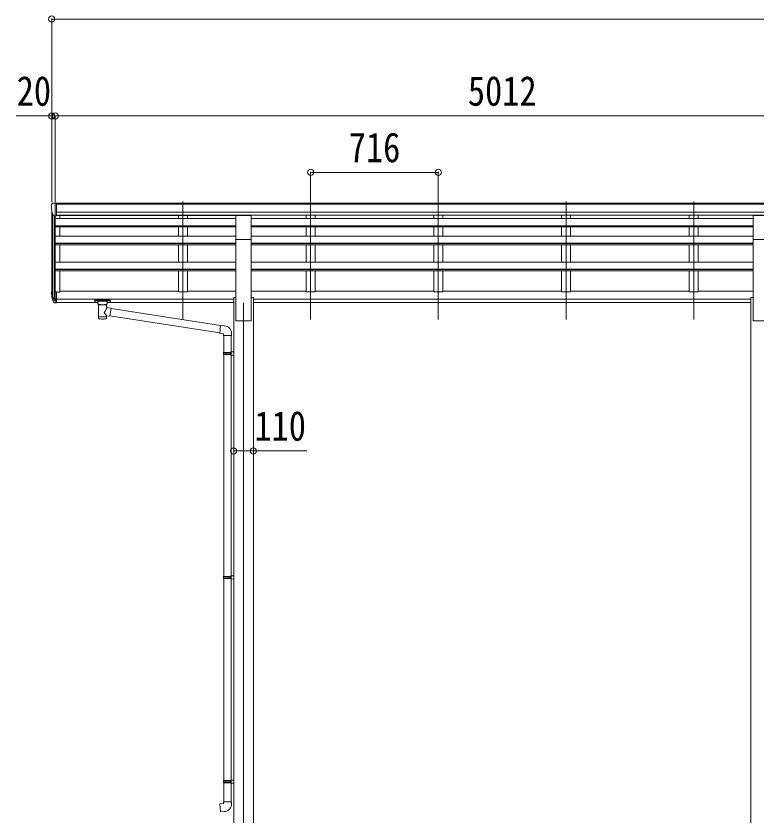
# Model space of a CAD drawing. Units: millimetres at full size. Extents: x -9783 to 9892, y -6828 to 6752.
# Drawn here: x -2660 to 1494, y -3548 to 938 of the extents above; entities that cross this region are included whole.
import ezdxf
from ezdxf.enums import TextEntityAlignment as Align

# ---------------------------------------------------------------- set-up
doc = ezdxf.new("R2010")
doc.units = ezdxf.units.MM
doc.header["$LTSCALE"] = 35
doc.header["$PDMODE"] = 32
doc.header["$PDSIZE"] = 35
for name, color, linetype, lineweight in [('0-1_本体', 4, 'Continuous', 9), ('0-2_部品', 7, 'Continuous', 9), ('0-8_PARTS2', 2, 'Continuous', 9), ('0-A_寸法', 6, 'Continuous', 9)]:
    doc.layers.add(name, color=color, linetype=linetype, lineweight=lineweight)
doc.styles.add('ＭＳ ゴシック', font='')
doc.styles.get('ＭＳ ゴシック').set_extended_font_data('MS Gothic')

msp = doc.modelspace()

# ---------------------------------------------------------------- linework, layer by layer
at = {"layer": '0-1_本体'}
for p, q in [((-2433.88, -112.5), (2555.12, -112.5)), ((-2433.88, -117.86), (2555.12, -117.86)), ((-2460.38, -611.65), (-2460.38, -149.25)), ((-2456.1, -168.05), (-2456.1, -635.92)), ((-2433.88, -161.37), (2565.12, -161.38)), ((-2433.88, -179.05), (2565.12, -179.05)), ((-2446.38, -183.41), (-2446.38, -653.92)), ((-2440.38, -182.88), (-2440.38, -609.48)), ((-1426.88, -197.28), (-2440.38, -197.28)), ((-1426.88, -181.42), (-2433.88, -181.42)), ((-2415.38, -197.28), (-2415.38, -181.42)), ((-1749.38, -181.5), (-1749.38, -197.28)), ((-1699.38, -181.5), (-1699.38, -197.28)), ((1473.12, -197.28), (-1341.88, -197.28)), ((-1033.38, -181.5), (-1033.38, -197.28)), ((-983.38, -181.5), (-983.38, -197.28)), ((-317.38, -181.5), (-317.38, -197.28)), ((-267.38, -181.5), (-267.38, -197.28)), ((398.62, -181.5), (398.62, -197.28)), ((448.62, -181.5), (448.62, -197.28)), ((1114.62, -181.5), (1114.62, -197.28)), ((1164.62, -181.5), (1164.62, -197.28)), ((-2440.38, -238.98), (-1426.88, -238.98)), ((-2440.38, -240.67), (-1426.88, -240.67)), ((-2440.38, -245.07), (-1426.88, -245.07)), ((-2415.38, -296.06), (-2415.38, -245.07)), ((-2415.38, -251.25), (-2415.38, -245.49)), ((-1749.38, -245.07), (-1749.38, -296.05)), ((-1699.38, -245.07), (-1699.38, -296.05)), ((-1341.88, -238.98), (1473.12, -238.98)), ((-1341.88, -240.67), (1473.12, -240.67)), ((-1341.88, -245.07), (1473.12, -245.07)), ((-1033.38, -245.07), (-1033.38, -296.05)), ((-983.38, -245.07), (-983.38, -296.05)), ((-317.38, -245.07), (-317.38, -296.05)), ((-267.38, -245.07), (-267.38, -296.05)), ((398.62, -245.07), (398.62, -296.05)), ((448.62, -245.07), (448.62, -296.05)), ((1114.62, -245.07), (1114.62, -296.05)), ((1164.62, -245.07), (1164.62, -296.05)), ((-2440.38, -296.06), (-1426.88, -296.06)), ((-1341.88, -296.06), (1473.12, -296.06)), ((-2440.38, -336.71), (-1426.88, -336.71)), ((-2440.38, -338.4), (-1426.88, -338.4)), ((-2440.22, -345.12), (-1426.88, -345.12)), ((-2415.38, -442.21), (-2415.38, -345.52)), ((-1749.38, -345.11), (-1749.38, -441.79)), ((-1699.38, -345.11), (-1699.38, -441.79)), ((-1426.88, -770.92), (-1426.88, -315.29)), ((-1341.88, -770.92), (-1341.88, -315.29)), ((-1341.88, -336.71), (1473.12, -336.71)), ((-1341.88, -338.4), (1473.12, -338.4)), ((-1341.88, -345.12), (1473.12, -345.12)), ((-1033.38, -345.11), (-1033.38, -441.79)), ((-983.38, -345.11), (-983.38, -441.79)), ((-317.38, -345.11), (-317.38, -441.79)), ((-267.38, -345.11), (-267.38, -441.79)), ((398.62, -345.11), (398.62, -441.79)), ((448.62, -345.11), (448.62, -441.79)), ((1114.62, -345.11), (1114.62, -441.79)), ((1164.62, -345.11), (1164.62, -441.79)), ((1473.12, -770.92), (1473.12, -315.29)), ((-2440.38, -441.79), (-1426.88, -441.79)), ((-1341.88, -441.79), (1473.12, -441.79)), ((-1426.88, -481.26), (-2440.38, -481.26)), ((-1426.88, -482.94), (-2440.38, -482.94)), ((-1426.88, -491.98), (-2440.38, -491.98)), ((-2415.38, -610.31), (-2415.38, -492.39)), ((-1749.38, -491.98), (-1749.38, -609.9)), ((-1699.38, -491.98), (-1699.38, -609.9)), ((1473.12, -481.26), (-1341.88, -481.26)), ((1473.12, -482.94), (-1341.88, -482.94)), ((1473.12, -491.98), (-1341.88, -491.98)), ((-1033.38, -491.98), (-1033.38, -609.9)), ((-983.38, -491.98), (-983.38, -609.9)), ((-317.38, -491.98), (-317.38, -609.9)), ((-267.38, -491.98), (-267.38, -609.9)), ((398.62, -491.98), (398.62, -609.9)), ((448.62, -491.98), (448.62, -609.9)), ((1114.62, -491.98), (1114.62, -609.9)), ((1164.62, -491.98), (1164.62, -609.9)), ((-2433.88, -610.31), (-2415.38, -610.31)), ((-2415.38, -605.1), (-1749.38, -605.1)), ((-1749.38, -609.9), (-1699.38, -609.9)), ((-1699.38, -605.1), (-1426.88, -605.1)), ((-1341.88, -605.1), (-1033.38, -605.1)), ((-1033.38, -609.9), (-983.38, -609.9)), ((-983.38, -605.1), (-317.38, -605.1)), ((-317.38, -609.9), (-267.38, -609.9)), ((-267.38, -605.1), (398.62, -605.1)), ((398.62, -609.9), (448.62, -609.9)), ((448.62, -605.1), (1114.62, -605.1)), ((1114.62, -609.9), (1164.62, -609.9)), ((1164.62, -605.1), (1473.12, -605.1)), ((-2433.88, -649.4), (-1439.38, -649.4)), ((-2433.88, -650.78), (-1439.38, -650.78)), ((-2433.88, -667.96), (-2202.38, -667.96)), ((-2148.38, -667.96), (-1439.38, -667.96)), ((-1439.38, -640.92), (-1426.88, -640.92)), ((-1439.38, -640.92), (-1439.38, -4120.92)), ((-1341.88, -640.92), (-1329.38, -640.92)), ((-1329.38, -640.92), (-1329.38, -4120.92)), ((-1329.38, -649.4), (1460.62, -649.4)), ((-1329.38, -650.78), (1460.62, -650.78)), ((-1329.38, -667.96), (1460.62, -667.96)), ((1460.62, -640.92), (1473.12, -640.92)), ((1460.62, -640.92), (1460.62, -4120.92)), ((-1426.88, -770.92), (-1341.88, -770.92)), ((1473.12, -770.92), (1558.12, -770.92))]:
    msp.add_line(p, q, dxfattribs=at)
at = {"layer": '0-2_部品'}
for p, q in [((-2462.38, -120.27), (-2462.38, -120.9)), ((-2455.47, -111.46), (-2459.54, -117.27)), ((-2452.38, -110.9), (-2454.71, -111.04)), ((-2452.38, -110.9), (-2433.88, -110.9)), ((-2440.38, -183.88), (-2440.38, -110.9)), ((-2433.88, -110.9), (-2423.88, -110.98)), ((-2433.88, -182.88), (-2433.88, -110.9)), ((-2423.88, -112.5), (-2423.88, -110.98)), ((-2448, -182.07), (-2457.28, -166)), ((-2440.38, -183.88), (-2445.59, -183.56)), ((-2433.88, -182.88), (-2440.38, -182.88)), ((-1426.88, -181.13), (-1341.88, -181.13)), ((-1426.88, -315.29), (-1426.88, -181.13)), ((-1341.88, -315.29), (-1341.88, -181.13)), ((1473.12, -181.13), (1558.12, -181.13)), ((1473.12, -315.29), (1473.12, -181.13)), ((-1426.88, -315.29), (-1341.88, -315.29)), ((1473.12, -315.29), (1558.12, -315.29)), ((-2440.38, -609.48), (-2440.38, -671.37)), ((-2433.88, -609.48), (-2440.38, -609.48)), ((-2433.88, -609.48), (-2433.88, -670.55)), ((-2457.99, -635.52), (-2447.82, -654.69)), ((-2446.81, -653.44), (-2456.57, -635.03)), ((-2455.4, -652.38), (-2447.82, -669.87)), ((-2440.38, -654.19), (-2445.51, -654.19)), ((-2440.38, -656.19), (-2445.22, -656.19)), ((-2440.38, -671.37), (-2445.22, -671.37)), ((-2433.88, -647.79), (-2440.38, -647.79)), ((-2433.88, -653.19), (-2440.38, -653.19)), ((-2433.88, -670.55), (-2440.38, -670.55)), ((-2218.88, -656.26), (-2218.88, -667.02)), ((-2218.88, -656.45), (-2218.88, -657.99)), ((-2216.88, -655.59), (-2133.88, -655.59)), ((-2216.88, -657.77), (-2133.88, -657.77)), ((-2216.88, -667.68), (-2202.38, -667.68)), ((-2202.38, -674.49), (-2202.38, -664.21)), ((-2148.38, -674.49), (-2148.38, -664.21)), ((-2148.38, -667.68), (-2133.88, -667.68)), ((-2131.88, -656.26), (-2131.88, -667.02)), ((-2198.28, -678.99), (-2198.3, -759.28)), ((-2152.48, -696.56), (-2152.48, -678.98)), ((-2127.26, -700.47), (-2152.48, -696.56)), ((-2127.26, -700.47), (-2134.28, -745.73)), ((-1513.34, -797.78), (-2127.57, -702.49)), ((-2152.46, -759.28), (-2152.48, -742.65)), ((-2152.48, -742.91), (-2134.28, -745.73)), ((-1517.01, -839.71), (-2134.01, -743.99)), ((-1492.46, -799.1), (-1513.29, -797.27)), ((-1451.38, -854.84), (-1451.38, -843.93)), ((-1497.38, -854.84), (-1451.38, -854.84)), ((-1495.38, -854.84), (-1495.38, -948.84)), ((-1453.38, -854.84), (-1453.38, -946.28)), ((-1497.38, -950.84), (-1496.38, -948.84)), ((-1497.38, -950.84), (-1453.38, -950.84)), ((-1497.38, -950.84), (-1497.38, -958.84)), ((-1497.38, -958.84), (-1453.38, -958.84)), ((-1497.38, -958.84), (-1496.38, -960.84)), ((-1496.38, -948.84), (-1453.38, -948.84)), ((-1496.38, -960.84), (-1453.38, -960.84)), ((-1495.38, -960.84), (-1495.38, -2204.61)), ((-1457.86, -950.84), (-1458.29, -948.84)), ((-1455.38, -946.34), (-1439.38, -945.87)), ((-1455.38, -948.34), (-1455.38, -946.34)), ((-1455.38, -948.34), (-1453.38, -948.34)), ((-1455.38, -963.34), (-1455.38, -961.34)), ((-1455.38, -963.34), (-1439.38, -963.81)), ((-1453.38, -963.39), (-1453.38, -2202.05)), ((-1439.38, -945.87), (-1439.38, -963.81)), ((-1497.38, -2206.61), (-1496.38, -2204.61)), ((-1497.38, -2206.61), (-1453.38, -2206.61)), ((-1497.38, -2206.61), (-1497.38, -2214.61)), ((-1497.38, -2214.61), (-1453.38, -2214.61)), ((-1497.38, -2214.61), (-1496.38, -2216.61)), ((-1496.38, -2204.61), (-1453.38, -2204.61)), ((-1496.38, -2216.61), (-1453.38, -2216.61)), ((-1495.38, -2216.61), (-1495.38, -3350.18)), ((-1457.86, -2206.61), (-1458.29, -2204.61)), ((-1455.38, -2202.11), (-1439.38, -2201.64)), ((-1455.38, -2204.11), (-1455.38, -2202.11)), ((-1455.38, -2204.11), (-1453.38, -2204.11)), ((-1455.38, -2219.11), (-1455.38, -2217.11)), ((-1455.38, -2219.11), (-1439.38, -2219.58)), ((-1453.38, -2219.17), (-1453.38, -3347.62)), ((-1439.38, -2201.64), (-1439.38, -2219.58)), ((-1497.38, -3352.18), (-1496.38, -3350.18)), ((-1497.38, -3352.18), (-1453.38, -3352.18)), ((-1497.38, -3352.18), (-1497.38, -3360.18)), ((-1497.38, -3360.18), (-1453.38, -3360.18)), ((-1497.38, -3360.18), (-1496.38, -3362.18)), ((-1496.38, -3350.18), (-1453.38, -3350.18)), ((-1496.38, -3362.18), (-1453.38, -3362.18)), ((-1495.38, -3362.18), (-1495.38, -3468.32)), ((-1457.86, -3352.18), (-1458.29, -3350.18)), ((-1455.38, -3347.68), (-1439.38, -3347.21)), ((-1455.38, -3349.68), (-1455.38, -3347.68)), ((-1455.38, -3349.68), (-1453.38, -3349.68)), ((-1455.38, -3364.68), (-1455.38, -3362.68)), ((-1439.38, -3347.21), (-1439.38, -3365.15)), ((-1455.38, -3364.68), (-1439.38, -3365.15)), ((-1453.38, -3364.74), (-1453.38, -3468.32)), ((-1497.38, -3468.32), (-1451.38, -3468.32)), ((-1497.38, -3478.32), (-1497.38, -3468.32)), ((-1451.38, -3468.32), (-1451.38, -3479.24))]:
    msp.add_line(p, q, dxfattribs=at)
for points in [[(-2218.88, -656.26), (-2218.84, -656.06), (-2218.76, -655.93), (-2218.66, -655.83), (-2218.56, -655.77), (-2218.44, -655.73), (-2218.15, -655.66), (-2217.66, -655.62), (-2217.11, -655.6), (-2216.88, -655.59)], [(-2218.88, -667.02), (-2218.84, -667.21), (-2218.76, -667.35), (-2218.66, -667.44), (-2218.56, -667.5), (-2218.44, -667.55), (-2218.15, -667.61), (-2217.66, -667.66), (-2217.11, -667.68), (-2216.88, -667.68)], [(-2133.88, -655.59), (-2133.53, -655.6), (-2133, -655.62), (-2132.55, -655.67), (-2132.24, -655.75), (-2132.07, -655.85), (-2131.95, -655.99), (-2131.89, -656.17), (-2131.88, -656.26)], [(-2133.88, -667.68), (-2133.53, -667.68), (-2133, -667.65), (-2132.55, -667.6), (-2132.24, -667.52), (-2132.07, -667.42), (-2131.95, -667.29), (-2131.89, -667.11), (-2131.88, -667.02)], [(-2202.34, -674.43), (-2202.36, -674.79), (-2202.12, -675.75), (-2201.6, -676.63), (-2200.79, -677.47), (-2199.68, -678.27), (-2198.28, -678.99)], [(-2152.48, -678.98), (-2152.25, -678.89), (-2150.89, -678.15), (-2149.78, -677.3), (-2149.02, -676.44), (-2148.56, -675.54), (-2148.39, -674.65)], [(-1513.29, -797.27), (-1517.3, -843.1), (-1497.38, -844.84), (-1497.38, -854.84)], [(-1457.86, -950.84), (-1457.86, -958.84), (-1458.29, -960.84)], [(-1455.38, -961.34), (-1453.38, -961.34), (-1453.38, -948.34)], [(-1457.86, -2206.61), (-1457.86, -2214.61), (-1458.29, -2216.61)], [(-1455.38, -2217.11), (-1453.38, -2217.11), (-1453.38, -2204.11)], [(-1457.86, -3352.18), (-1457.86, -3360.18), (-1458.29, -3362.18)], [(-1455.38, -3362.68), (-1453.38, -3362.68), (-1453.38, -3349.68)], [(-1492.46, -3524.07), (-1513.29, -3525.89), (-1517.3, -3480.07), (-1497.38, -3478.32)]]:
    msp.add_lwpolyline(points, dxfattribs=at)
for centre, radius, start, end in [((-2459.38, -120.27), 3, 93, 180), ((-2260.38, -120.9), 202, 180, 192.90261), ((-2454.65, -112.04), 1, 93.5, 145), ((-2445.41, -180.57), 3, 210, 266.5), ((-2371.72, -613.35), 89.07, 174.49576, 194.41188), ((-2372.43, -609.08), 88.05, 177.22392, 197.21071), ((-2327.16, -616.3), 133.22, 183.27987, 195.71302), ((-2445.22, -653.19), 3, 210, 270), ((-2445.22, -668.37), 3, 210, 270), ((-2445.51, -652.69), 1.5, 210, 270), ((-1496.38, -843.93), 45, 0, 85), ((-1496.38, -3479.24), 45, 275, 0)]:
    msp.add_arc(centre, radius, start, end, dxfattribs=at)
for centre, major_axis, ratio, start_param, end_param in [((-2216.88, -657.99), (2, 0), 0.109601, 1.5707963, 3.1415927), ((-2175.38, -664.21), (27, 0), 0.122176, 6.2831853, 9.424778), ((-2133.88, -657.99), (2, 0), 0.109601, 0, 1.5707963), ((-2175.37, -679.44), (-22.91, 0.42), 0.072511, 0.0008029, 1.5715993), ((-2175.37, -681.07), (-22.91, 0.42), 0.072511, 0.0008029, 1.5715993), ((-2175.39, -679.44), (22.92, 0.42), 0.07247, 4.71158, 6.2823764), ((-2175.39, -681.07), (22.92, 0.42), 0.07247, 4.71158, 6.2823764), ((-2175.38, -723.1), (-22.81, -26.62), 0.234429, 1.6855472, 3.1268519), ((-2164.38, -674.49), (16, 0), 0.361356, 6.2636979, 6.2831853), ((-2175.38, -759.28), (22.92, 0), 0.101955, 3.1415499, 6.2833984), ((-2175.38, -746.84), (22.91, 0), 0.122865, 3.1415927, 6.2831853), ((-2172.82, -720.46), (20.32, -22.25), 0.045535, 0.0389954, 1.3075346)]:
    msp.add_ellipse(centre, major_axis=major_axis, ratio=ratio, start_param=start_param, end_param=end_param, dxfattribs=at)
at = {"layer": '0-8_PARTS2'}
for p, q in [((-1724.38, -764.72), (-1724.38, -102.19)), ((-1008.38, -764.72), (-1008.38, -102.19)), ((-292.38, -764.72), (-292.38, -102.19)), ((423.62, -764.72), (423.62, -102.19)), ((1139.62, -764.72), (1139.62, -102.19)), ((-1384.38, -670.93), (-1384.38, -4220.92))]:
    msp.add_line(p, q, dxfattribs=at)
at = {"layer": '0-A_寸法'}
for p, q in [((-2460.38, 920.24), (-2460.38, -106.74)), ((-2460.38, 920.24), (7603.62, 920.24)), ((-2460.38, 377.43), (-2660.38, 377.43)), ((-2460.38, 377.43), (-2460.38, -106.74)), ((-2440.38, 377.43), (-2460.38, 377.43)), ((-2440.38, 377.43), (-2440.38, -106.74)), ((-2440.38, 377.43), (-2440.38, -106.74)), ((-2440.38, 377.43), (2571.62, 377.43)), ((-1008.38, 60.82), (-292.38, 60.82)), ((-1008.38, 60.82), (-1008.38, -106.74)), ((-292.38, 60.82), (-292.38, -106.74)), ((-1439.38, -1501.11), (-1329.38, -1501.11)), ((-1329.38, -1501.11), (-1029.38, -1501.11))]:
    msp.add_line(p, q, dxfattribs=at)
for p in [(-2460.38, 920.24), (-2460.38, 377.43), (-2440.38, 377.43), (-1008.38, 60.82), (-292.38, 60.82), (-1439.38, -1501.11), (-1329.38, -1501.11)]:
    msp.add_point(p, dxfattribs=at)

# ---------------------------------------------------------------- texts
at = {"layer": '0-A_寸法', "color": 7, "style": 'ＭＳ ゴシック', "width": 0.85}
for s, p in [('20', (-2656.63, 384.43)), ('5012', (-126.88, 384.43)), ('716', (-794.75, 67.82)), ('110', (-1323.75, -1494.11))]:
    msp.add_text(s, height=166.8, dxfattribs=at).set_placement(p, align=Align.BOTTOM_LEFT)

doc.saveas('drawing.dxf')
